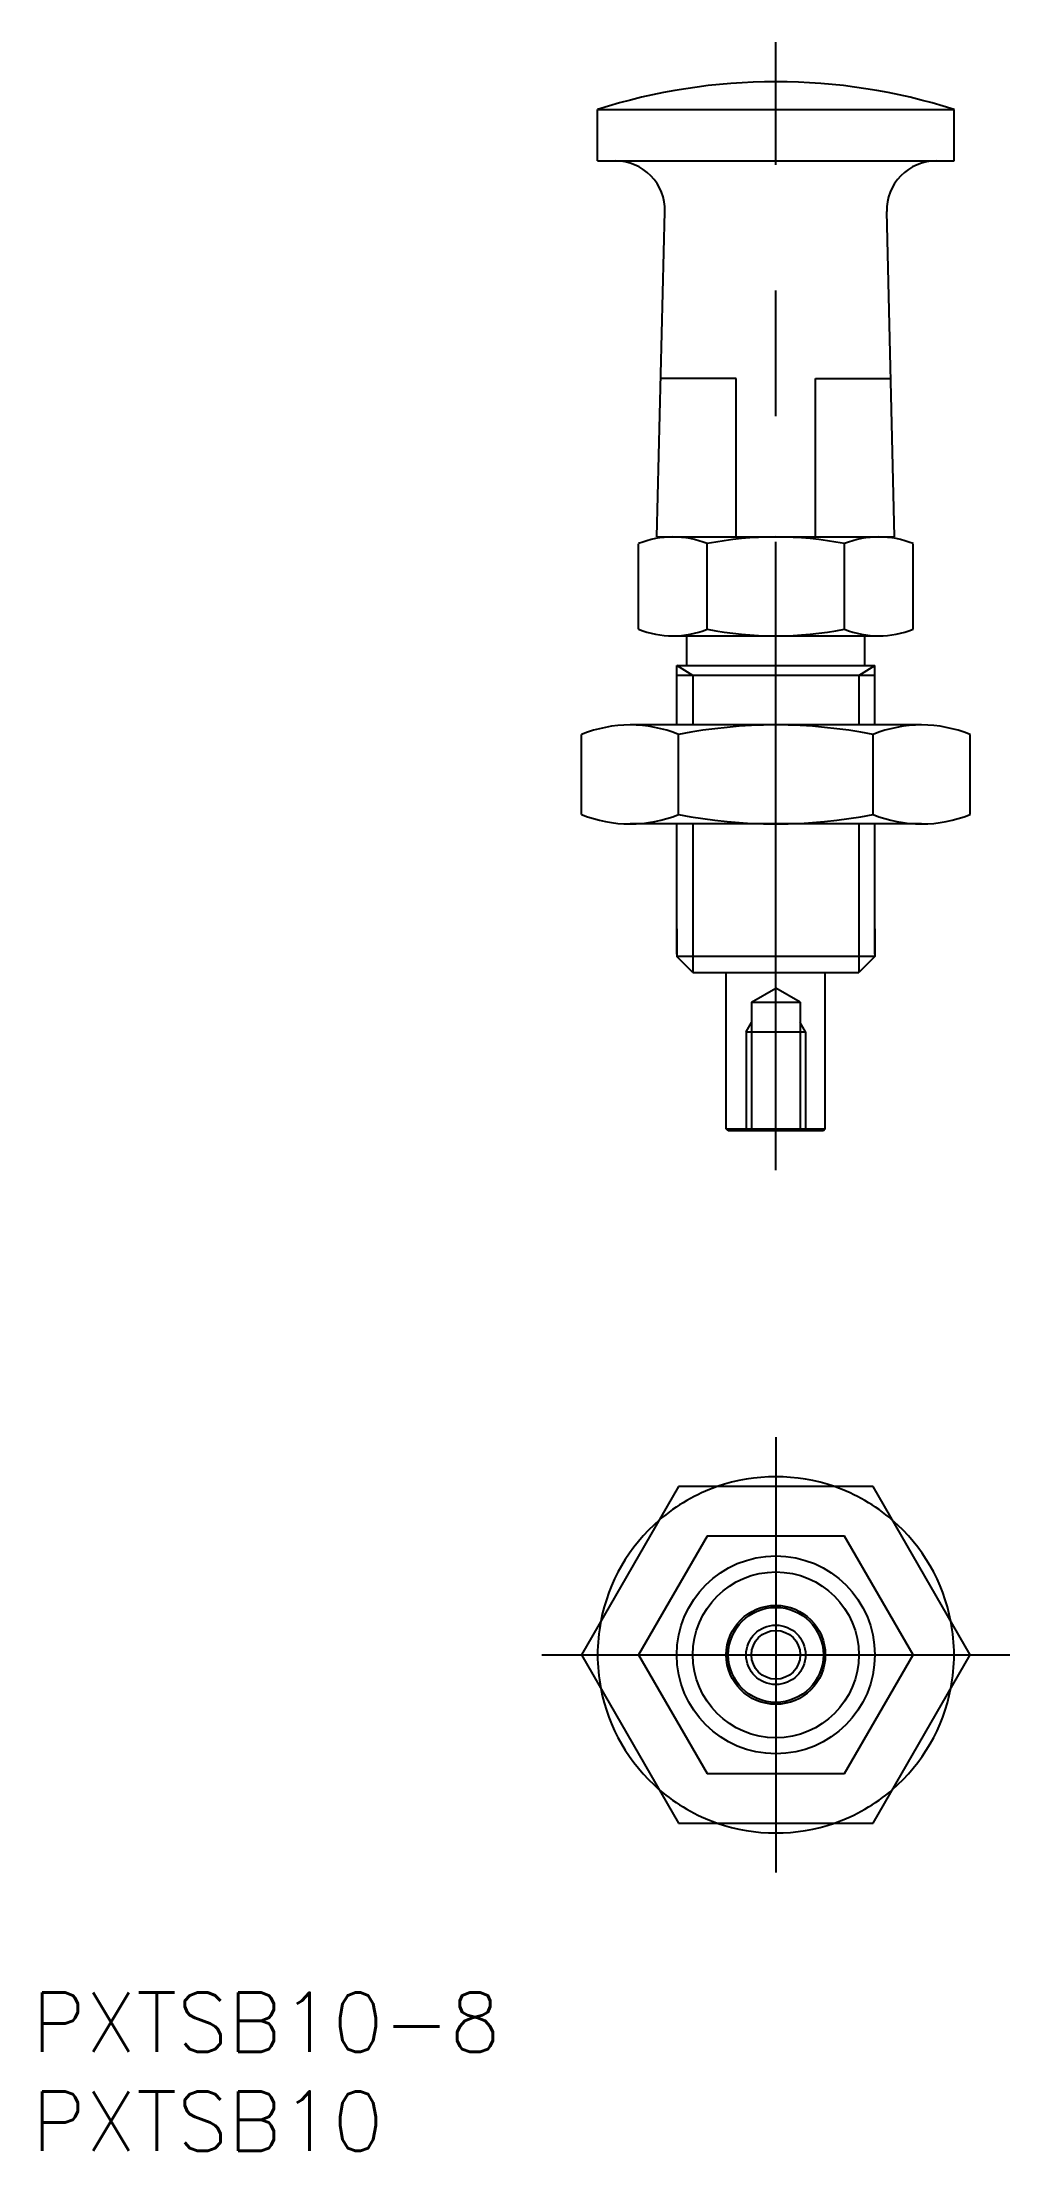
# Model space of a CAD drawing. Extents: x -37 to 12, y -25 to 81.
import ezdxf

# ---------------------------------------------------------------- set-up
doc = ezdxf.new("R2010")
doc.units = 0
doc.linetypes.add('CENTER', pattern=[50.8, 31.75, -6.35, 6.35, -6.35])
doc.linetypes.add('DASHED', pattern=[19.05, 12.7, -6.35])
doc.layers.get('0').update_dxf_attribs({"linetype": 'CONTINUOUS'})
doc.layers.add('CENTER', color=1, linetype='CONTINUOUS')
doc.styles.get("Standard").update_dxf_attribs({"font": 'txt.shx', "height": 3, "bigfont": 'bigfont.shx'})

# ---------------------------------------------------------------- blocks, each defined once
blk = doc.blocks.new('*U2')
at = {"color": 7, "linetype": 'CONTINUOUS'}
blk.add_text('PXTSB10-8', height=3, dxfattribs=at).set_placement((-37.56, -20.06))
blk = doc.blocks.new('*U3')
at = {"color": 7, "linetype": 'CONTINUOUS'}
blk.add_text('PXTSB10', height=3, dxfattribs=at).set_placement((-37.56, -25.06))

msp = doc.modelspace()

# ---------------------------------------------------------------- linework, layer by layer
at = {"color": 7, "linetype": 'CONTINUOUS'}
for p, q in [((-9, 78.08), (9, 78.08)), ((-9, 75.48), (-9, 78.08)), ((9, 75.48), (9, 78.08)), ((-9, 75.48), (9, 75.48)), ((-6, 56.48), (-5.6, 72.92)), ((6, 56.48), (5.6, 72.92)), ((-2, 64.48), (-5.81, 64.48)), ((-2, 56.48), (-2, 64.48)), ((2, 56.48), (2, 64.48)), ((2, 64.48), (5.81, 64.48)), ((-6, 56.48), (6, 56.48)), ((-6.93, 51.82), (-6.93, 56.14)), ((-3.46, 51.82), (-3.46, 56.14)), ((3.46, 51.82), (3.46, 56.14)), ((6.93, 51.82), (6.93, 56.14)), ((-5.2, 51.48), (5.2, 51.48)), ((-4.5, 49.98), (-4.5, 51.48)), ((4.5, 49.98), (4.5, 51.48)), ((-5, 46.98), (-5, 49.98)), ((-5, 49.98), (5, 49.98)), ((5, 49.48), (-5, 49.48)), ((5, 46.98), (5, 49.98)), ((7.36, 46.98), (-7.36, 46.98)), ((-9.81, 42.46), (-9.81, 46.5)), ((-4.91, 42.46), (-4.91, 46.5)), ((4.91, 42.46), (4.91, 46.5)), ((9.81, 42.46), (9.81, 46.5)), ((7.36, 41.98), (-7.36, 41.98)), ((-5, 35.4), (-5, 41.98)), ((5, 35.4), (5, 41.98)), ((-5, 36.68), (-5, 35.29)), ((5, 36.68), (5, 35.29)), ((5, 35.29), (-5, 35.29)), ((-4.19, 34.48), (-5, 35.29)), ((5, 35.29), (4.19, 34.48)), ((-4.19, 34.48), (4.19, 34.48)), ((-2.5, 26.58), (-2.5, 34.48)), ((2.5, 26.58), (2.5, 34.48)), ((-2.4, 26.48), (-2.5, 26.58)), ((-2.5, 26.58), (2.5, 26.58)), ((2.4, 26.48), (-2.4, 26.48)), ((2.5, 26.58), (2.4, 26.48)), ((-4.91, 8.5), (-9.81, 0)), ((4.91, 8.5), (-4.91, 8.5)), ((9.81, 0), (4.91, 8.5)), ((-9.81, 0), (-4.91, -8.5)), ((4.91, -8.5), (9.81, 0)), ((-4.91, -8.5), (4.91, -8.5))]:
    msp.add_line(p, q, dxfattribs=at)
at = {"color": 3, "linetype": 'CONTINUOUS'}
for p, q in [((-4.19, 49.48), (-5, 49.98)), ((-4.19, 49.48), (-4.19, 46.98)), ((4.19, 49.48), (5, 49.98)), ((4.19, 49.48), (4.19, 46.98)), ((-4.19, 41.98), (-4.19, 34.48)), ((4.19, 41.98), (4.19, 34.48))]:
    msp.add_line(p, q, dxfattribs=at)
at = {"color": 3, "linetype": 'DASHED'}
for p, q in [((-1.23, 32.98), (0, 33.69)), ((1.23, 32.98), (0, 33.69)), ((-1.23, 32.98), (-1.23, 26.48)), ((-1.23, 32.98), (1.23, 32.98)), ((1.23, 32.98), (1.23, 26.48)), ((-1.5, 31.48), (-1.23, 31.95)), ((-1.5, 31.48), (-1.5, 26.48)), ((-1.5, 31.48), (1.5, 31.48)), ((1.5, 31.48), (1.23, 31.95)), ((1.5, 31.48), (1.5, 26.48)), ((-3.46, 6), (-6.93, 0)), ((3.46, 6), (-3.46, 6)), ((6.93, 0), (3.46, 6)), ((3.46, -6), (6.93, 0)), ((-6.93, 0), (-3.46, -6)), ((-3.46, -6), (3.46, -6))]:
    msp.add_line(p, q, dxfattribs=at)
at = {"color": 7, "linetype": 'CONTINUOUS'}
for radius in [5, 2.5, 2.4, 1.23]:
    msp.add_circle((0, 0), radius, dxfattribs=at)
at = {"color": 3, "linetype": 'CONTINUOUS'}
for radius in [4.19, 1.5]:
    msp.add_circle((0, 0), radius, dxfattribs=at)
at = {"color": 7, "linetype": 'CONTINUOUS'}
for centre, radius, start, end in [((0, 49.85), 29.63, 72.3164, 107.6836), ((-8.1, 72.98), 2.5, 358.6087, 90), ((8.1, 72.98), 2.5, 90, 181.3913), ((-5.2, 51.85), 4.63, 68.0126, 111.9874), ((0, 38.48), 18, 78.9042, 101.0958), ((5.2, 51.85), 4.63, 68.0126, 111.9874), ((-5.2, 56.11), 4.63, 248.0126, 291.9874), ((0, 69.48), 18, 258.9042, 281.0958), ((5.2, 56.11), 4.63, 248.0126, 291.9874), ((-7.36, 40.43), 6.55, 68.0126, 111.9874), ((0, 21.48), 25.5, 78.9042, 101.0958), ((7.36, 40.43), 6.55, 68.0126, 111.9874), ((-7.36, 48.53), 6.55, 248.0126, 291.9874), ((0, 67.48), 25.5, 258.9042, 281.0958), ((7.36, 48.53), 6.55, 248.0126, 291.9874), ((0, 0), 9, 70.8119, 109.1881), ((0, 0), 9, 130.8119, 169.1881), ((0, 0), 9, 10.8119, 49.1881), ((0, 0), 9, 190.8119, 229.1881), ((0, 0), 9, 310.8119, 349.1881), ((0, 0), 9, 250.8119, 289.1881)]:
    msp.add_arc(centre, radius, start, end, dxfattribs=at)
at = {"color": 3, "linetype": 'DASHED'}
for start, end in [(109.1881, 130.8119), (49.1881, 70.8119), (169.1881, 190.8119), (349.1881, 10.8119), (229.1881, 250.8119), (289.1881, 310.8119)]:
    msp.add_arc((0, 0), 9, start, end, dxfattribs=at)
at = {"layer": 'CENTER', "color": 1, "linetype": 'CENTER'}
for p, q in [((0, 24.48), (0, 81.48)), ((0, 11), (0, -11)), ((-11.81, 0), (11.81, 0))]:
    msp.add_line(p, q, dxfattribs=at)

# ---------------------------------------------------------------- block references
at = {"color": 7, "linetype": 'CONTINUOUS'}
for name in ['*U2', '*U3']:
    msp.add_blockref(name, (0, 0), dxfattribs=at)

doc.saveas('drawing.dxf')
